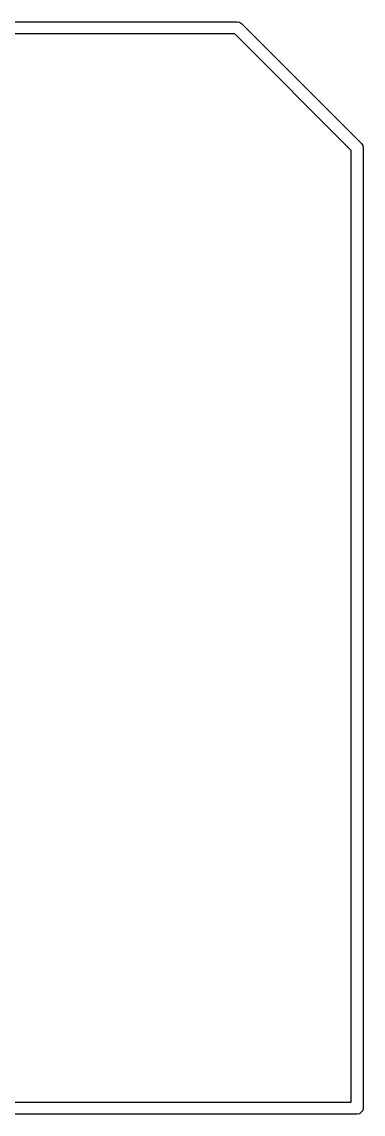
# Model space of a CAD drawing. Extents: x 1.56 to 6.49, y -4.6 to -1.37.
# Drawn here: x 2.012 to 2.124, y -2.2165 to -1.8583 of the extents above; entities that cross this region are included whole.
import ezdxf

# ---------------------------------------------------------------- set-up
doc = ezdxf.new("R2010")
doc.units = 0
doc.header["$MEASUREMENT"] = 0
doc.layers.add('BLACK', color=7, linetype='CONTINUOUS')

msp = doc.modelspace()

# ---------------------------------------------------------------- linework, layer by layer
at = {"layer": 'BLACK', "linetype": 'CONTINUOUS'}
for p, q in [((1.55906, -1.85827), (2.08268, -1.85827)), ((2.08268, -1.85827), (2.08343, -1.85842)), ((2.08343, -1.85842), (2.08407, -1.85884)), ((2.08407, -1.85884), (2.12344, -1.89821)), ((2.08186, -1.8622), (1.56102, -1.8622)), ((2.12008, -1.90042), (2.08186, -1.8622)), ((2.12344, -1.89821), (2.12387, -1.89885)), ((2.12008, -2.2126), (2.12008, -1.90042)), ((2.12387, -1.89885), (2.12402, -1.89961)), ((2.12402, -1.89961), (2.12402, -2.21457)), ((1.56102, -2.2126), (2.12008, -2.2126)), ((2.12205, -2.21654), (1.55906, -2.21654)), ((2.1228, -2.21639), (2.12205, -2.21654)), ((2.12387, -2.21532), (2.1228, -2.21639)), ((2.12402, -2.21457), (2.12387, -2.21532))]:
    msp.add_line(p, q, dxfattribs=at)

doc.saveas('drawing.dxf')
